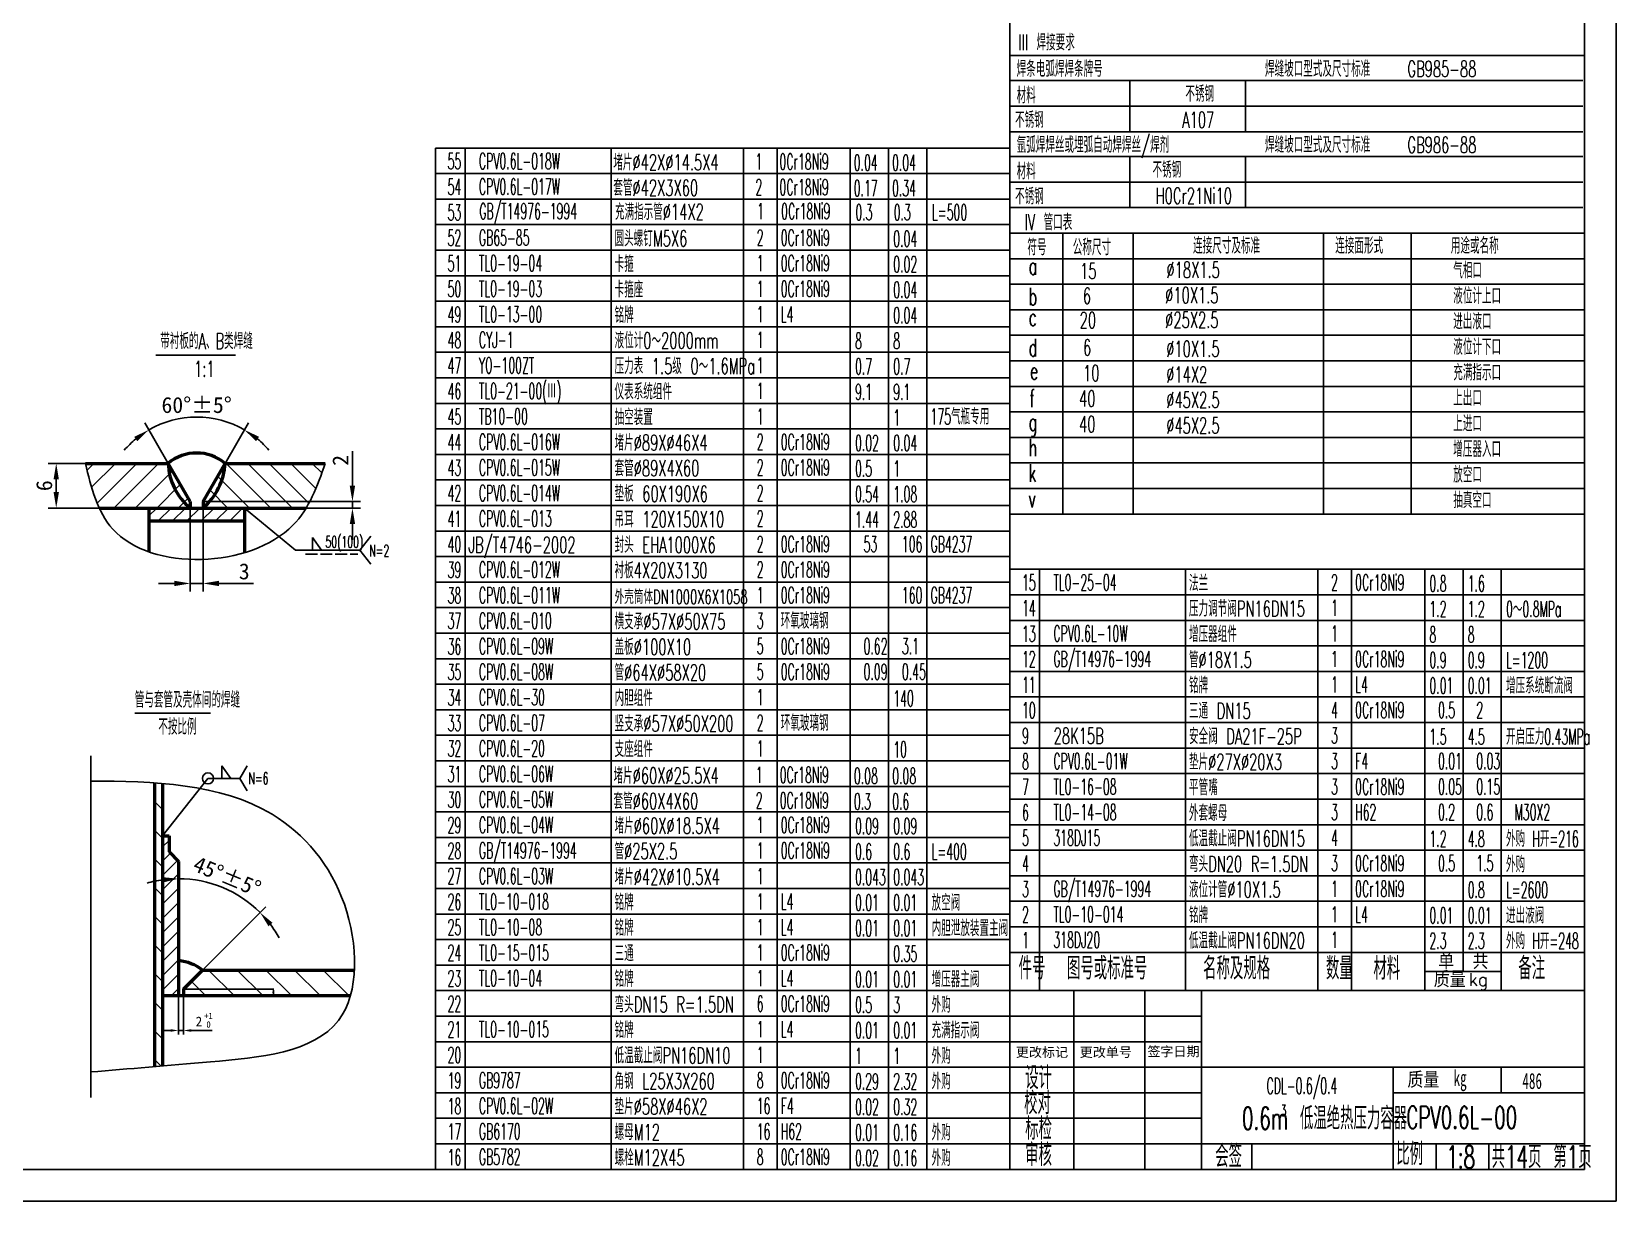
# Model space of a CAD drawing. Extents: x -156 to 6851, y -15624 to -9805.
# Drawn here: x 2592 to 6564, y -15624 to -12692 of the extents above; entities that cross this region are included whole.
import ezdxf

# ---------------------------------------------------------------- set-up
doc = ezdxf.new("R2010")
doc.units = 0
doc.header["$LTSCALE"] = 10
doc.header["$MEASUREMENT"] = 0
doc.linetypes.add('ACAD_ISO02W100', pattern=[15, 12, -3])
doc.linetypes.add('CENTER', pattern=[50.8, 31.75, -6.35, 6.35, -6.35])
doc.layers.get('0').update_dxf_attribs({"linetype": 'CONTINUOUS'})
doc.layers.get('DEFPOINTS').update_dxf_attribs({"linetype": 'CONTINUOUS'})
doc.layers.add('1', color=7, linetype='CONTINUOUS')
doc.layers.add('2', color=3, linetype='CENTER')
doc.layers.add('粗直线', color=7, linetype='CONTINUOUS', lineweight=50)
doc.layers.add('细', color=7, linetype='CONTINUOUS', lineweight=25)
doc.styles.add('HZ', font='txt.shx', dxfattribs={"width": 0.6, "height": 5, "bigfont": 'hztxt.shx'})
doc.dimstyles.get("Standard").update_dxf_attribs({"dimtxt": 2, "dimasz": 1.5, "dimexe": 1, "dimexo": 0.5, "dimtad": 1, "dimdsep": 46, "dimlunit": 6, "dimtxsty": 'Standard', "dimcen": 2.5, "dimadec": 0, "dimazin": 0, "dimtfac": 1, "dimtmove": 0, "dimatfit": 3, "dimfxl": 0, "dimtolj": 1, "dimtzin": 0, "dimarcsym": 0})
doc.dimstyles.new('xie大字体ISO-25', dxfattribs={"dimtxt": 40, "dimasz": 40, "dimexe": 20, "dimexo": 0, "dimgap": 10, "dimtad": 1, "dimtxsty": 'Standard', "dimcen": 2.5, "dimadec": 0, "dimazin": 0, "dimtfac": 1, "dimtmove": 0, "dimatfit": 3, "dimfxl": 0, "dimarcsym": 0})
pattern_1 = [(135, (-3014.19, 51999.067), (-35.921024, -35.921024), [])]

# ---------------------------------------------------------------- blocks, each defined once
blk = doc.blocks.new('*D168')
at = {"color": 0, "lineweight": -2}
for p, q in [((2933.7, -13774.1), (2875.3, -13672.9)), ((3076.6, -13774.1), (3135, -13672.9))]:
    blk.add_line(p, q, dxfattribs=at)
for start, end in [(60, 120), (129.5726, 139.1452), (40.8548, 50.4274)]:
    blk.add_arc((3005.2, -13897.8), 239.7, start, end, dxfattribs=at)
at = {"color": 0}
for points in [[(2848.7, -13707.5), (2856.3, -13718.5), (2885.3, -13690.2)], [(3154.1, -13718.5), (3161.7, -13707.5), (3125, -13690.2)]]:
    blk.add_solid(points, dxfattribs=at)
at = {"layer": 'DEFPOINTS', "color": 0}
for p in [(3046.8, -13661.7), (2933.7, -13774.1), (3076.6, -13774.1), (2989.2, -13870.1), (3021.2, -13870.1)]:
    blk.add_point(p, dxfattribs=at)
at = {"color": 0, "insert": (3005.2, -13628.1), "char_height": 40, "attachment_point": 5}
blk.add_mtext('60%%d%%p5%%d', dxfattribs=at)
blk = doc.blocks.new('*D169')
at = {"color": 0, "lineweight": -2}
for p, q in [((2726.2, -13774.1), (2633.2, -13774.1)), ((2653.2, -13814.1), (2653.2, -13846.1)), ((2761, -13886.1), (2633.2, -13886.1))]:
    blk.add_line(p, q, dxfattribs=at)
at = {"color": 0}
for points in [[(2646.5, -13814.1), (2659.9, -13814.1), (2653.2, -13774.1)], [(2646.5, -13846.1), (2659.9, -13846.1), (2653.2, -13886.1)]]:
    blk.add_solid(points, dxfattribs=at)
at = {"layer": 'DEFPOINTS', "color": 0}
for p in [(2726.2, -13774.1), (2653.2, -13886.1), (2761, -13886.1)]:
    blk.add_point(p, dxfattribs=at)
at = {"color": 0, "insert": (2623.2, -13830.1), "char_height": 40, "attachment_point": 5, "rotation": 90}
blk.add_mtext('6', dxfattribs=at)
blk = doc.blocks.new('*D170')
at = {"color": 0, "lineweight": -2}
for p, q in [((3395.7, -13830.1), (3395.7, -13743.4)), ((3021.2, -13870.1), (3415.7, -13870.1)), ((3279.6, -13886.1), (3415.7, -13886.1)), ((3395.7, -13886.1), (3395.7, -13870.1)), ((3395.7, -13926.1), (3395.7, -13966.1))]:
    blk.add_line(p, q, dxfattribs=at)
at = {"color": 0}
for points in [[(3389, -13830.1), (3402.4, -13830.1), (3395.7, -13870.1)], [(3389, -13926.1), (3402.4, -13926.1), (3395.7, -13886.1)]]:
    blk.add_solid(points, dxfattribs=at)
at = {"layer": 'DEFPOINTS', "color": 0}
for p in [(3021.2, -13870.1), (3279.6, -13886.1), (3395.7, -13886.1)]:
    blk.add_point(p, dxfattribs=at)
at = {"color": 0, "insert": (3365.7, -13766.7), "char_height": 40, "attachment_point": 5, "rotation": 90}
blk.add_mtext('2', dxfattribs=at)
blk = doc.blocks.new('*D171')
at = {"color": 0, "lineweight": -2}
for p, q in [((2989.2, -13886.1), (2989.2, -14095.1)), ((3021.2, -13886.1), (3021.2, -14095.1)), ((2949.2, -14075.1), (2909.2, -14075.1)), ((2989.2, -14075.1), (3021.2, -14075.1)), ((3061.2, -14075.1), (3147.8, -14075.1))]:
    blk.add_line(p, q, dxfattribs=at)
at = {"color": 0}
for points in [[(2949.2, -14068.4), (2949.2, -14081.7), (2989.2, -14075.1)], [(3061.2, -14068.4), (3061.2, -14081.7), (3021.2, -14075.1)]]:
    blk.add_solid(points, dxfattribs=at)
at = {"layer": 'DEFPOINTS', "color": 0}
for p in [(2989.2, -13886.1), (3021.2, -13886.1), (3021.2, -14075.1)]:
    blk.add_point(p, dxfattribs=at)
at = {"color": 0, "insert": (3124.5, -14045.1), "char_height": 40, "attachment_point": 5}
blk.add_mtext('3', dxfattribs=at)
blk = doc.blocks.new('*D172')
at = {"color": 0, "lineweight": -2}
for p, q in [((2972.4, -15092), (3198.6, -15092)), ((3197.6, -15094.5), (3197.6, -15105.5)), ((2972.4, -15108), (3198.6, -15108))]:
    blk.add_line(p, q, dxfattribs=at)
at = {"color": 0}
for points in [[(3197.2, -15094.5), (3198, -15094.5), (3197.6, -15092)], [(3197.2, -15105.5), (3198, -15105.5), (3197.6, -15108)]]:
    blk.add_solid(points, dxfattribs=at)
at = {"layer": 'DEFPOINTS', "color": 0}
for p in [(2971.9, -15092), (2971.9, -15108), (3197.6, -15108)]:
    blk.add_point(p, dxfattribs=at)
at = {"color": 0, "insert": (3195.1, -15100), "char_height": 3, "attachment_point": 5, "rotation": 90}
blk.add_mtext('\\A1;1%%p1', dxfattribs=at)
blk = doc.blocks.new('*D173')
at = {"color": 0, "lineweight": -2}
blk.add_line((3019.9, -15044), (3178.3, -14885.6), dxfattribs=at)
for start, end in [(45, 90), (97.942, 105.884), (29.116, 37.058)]:
    blk.add_arc((2959.9, -15104), 288.8, start, end, dxfattribs=at)
at = {"color": 0}
for points in [[(2919.5, -14811.3), (2920.5, -14824.6), (2959.9, -14815.2)], [(3185.3, -14934.3), (3195.4, -14925.6), (3164.1, -14899.8)]]:
    blk.add_solid(points, dxfattribs=at)
at = {"layer": 'DEFPOINTS', "color": 0}
for p in [(2959.9, -14772), (3104.3, -14853.9), (3019.9, -15044), (2971.9, -15092), (2959.9, -15108)]:
    blk.add_point(p, dxfattribs=at)
at = {"color": 0, "insert": (3081.9, -14809.4), "char_height": 40, "attachment_point": 5, "rotation": 337.5}
blk.add_mtext('45%%d%%p5%%D', dxfattribs=at)

msp = doc.modelspace()

# ---------------------------------------------------------------- hatches: boundary and pattern name
h = msp.add_hatch()
h.set_pattern_fill('ANSI31', color=256, scale=12, style=0)
h.set_pattern_definition([(45, (8921.21, -70264.694), (-26.940768, 26.940768), [])])
edge = h.paths.add_edge_path()
edge.add_spline(control_points=[(2726.167, -13774.06), (2735.737, -13812.982), (2745.307, -13851.904), (2760.988, -13886.06)], knot_values=[0, 0, 0, 0, 14.22654376, 14.22654376, 14.22654376, 14.22654376], degree=3, periodic=0)
edge.add_line((2760.988, -13886.06), (2989.157, -13886.06))
edge.add_line((2989.157, -13886.06), (2989.157, -13870.06))
edge.add_line((2989.157, -13870.06), (2933.732, -13774.06))
edge.add_line((2933.732, -13774.06), (2726.167, -13774.06))
h = msp.add_hatch()
h.set_pattern_fill('ANSI31', color=256, scale=12, angle=90, style=0)
h.set_pattern_definition([(135, (8921.21, -70264.694), (-26.940768, -26.940768), [])])
edge = h.paths.add_edge_path()
edge.add_spline(control_points=[(3279.644, -13886.06), (3300.204, -13851.928), (3313.856, -13812.994), (3327.508, -13774.06)], knot_values=[85.62518906, 85.62518906, 85.62518906, 85.62518906, 100.6567326, 100.6567326, 100.6567326, 100.6567326], degree=3, periodic=0)
edge.add_line((3327.508, -13774.06), (3076.583, -13774.06))
edge.add_line((3076.583, -13774.06), (3021.157, -13870.06))
edge.add_line((3021.157, -13870.06), (3021.157, -13886.06))
edge.add_line((3021.157, -13886.06), (3279.644, -13886.06))
h = msp.add_hatch()
h.set_pattern_fill('ANSI31', color=256, scale=8, style=0)
h.set_pattern_definition([(45, (8921.21, -70264.694), (-17.960512, 17.960512), [])])
h.paths.add_polyline_path([(3125.157, -13918.06), (3125.157, -13886.06), (2885.157, -13886.06), (2885.157, -13918.06)])
h = msp.add_hatch()
h.set_pattern_fill('ANSI31', color=256, scale=16, angle=90, style=0)
h.set_pattern_definition(pattern_1)
edge = h.paths.add_edge_path()
edge.add_spline(control_points=[(2919.905, -14576.528), (2913.247, -14575.952), (2906.579, -14575.431), (2899.905, -14574.96)], knot_values=[188.14403626, 188.14403626, 188.14403626, 188.14403626, 190.57275291, 190.57275291, 190.57275291, 190.57275291], degree=3, periodic=0)
edge.add_line((2899.905, -14574.96), (2899.905, -15286.209))
edge.add_spline(control_points=[(2899.905, -15286.209), (2906.54, -15285.65), (2913.205, -15285.088), (2919.905, -15284.522)], knot_values=[20.686725, 20.686725, 20.686725, 20.686725, 23.19317541, 23.19317541, 23.19317541, 23.19317541], degree=3, periodic=0)
edge.add_line((2919.905, -15284.522), (2919.905, -14576.528))
h = msp.add_hatch()
h.set_pattern_fill('ANSI31', color=256, scale=8, style=0)
h.set_pattern_definition([(45, (-3014.19, 51999.067), (-17.960512, 17.960512), [])])
h.paths.add_polyline_path([(2959.905, -14771.983), (2935.905, -14747.983), (2935.905, -14707.983), (2919.905, -14707.983), (2919.905, -15107.983), (2959.905, -15107.983)])
h = msp.add_hatch()
h.set_pattern_fill('ANSI31', color=256, scale=16, angle=90, style=0)
h.set_pattern_definition(pattern_1)
edge = h.paths.add_edge_path()
edge.add_spline(control_points=[(3390.696, -15107.983), (3396.371, -15087.962), (3399.636, -15066.374), (3400.759, -15043.983)], knot_values=[89.06455395, 89.06455395, 89.06455395, 89.06455395, 97.03979952, 97.03979952, 97.03979952, 97.03979952], degree=3, periodic=0)
edge.add_line((3400.759, -15043.983), (3019.905, -15043.983))
edge.add_line((3019.905, -15043.983), (2971.905, -15091.983))
edge.add_line((2971.905, -15091.983), (2971.905, -15107.983))
edge.add_line((2971.905, -15107.983), (3390.696, -15107.983))

# ---------------------------------------------------------------- linework, layer by layer
at = {"color": 0}
for p, q in [((6564.127, -10871.679), (6564.127, -15623.679)), ((5044.127, -10951.679), (5044.127, -13837.088)), ((6484.127, -10951.679), (6484.127, -15543.679)), ((3604.127, -12983.679), (3604.127, -15543.679)), ((5044.127, -13623.679), (5044.127, -15543.679)), ((44.127, -15543.679), (6484.127, -15543.679)), ((-155.873, -15623.679), (6564.127, -15623.679))]:
    msp.add_line(p, q, dxfattribs=at)
for p, q in [((5044.127, -12752.202), (6484.127, -12752.202)), ((5044.127, -12752.202), (6480.337, -12752.202)), ((5044.127, -12814.797), (6480.337, -12814.797)), ((5044.127, -12878.797), (6480.337, -12878.797)), ((5044.127, -12942.797), (6480.337, -12942.797)), ((5044.127, -13005.088), (6480.337, -13005.088)), ((5044.127, -13069.088), (6480.337, -13069.088)), ((5044.127, -13133.088), (6480.337, -13133.088)), ((5044.127, -13133.088), (6480.337, -13133.088)), ((5176.308, -13197.088), (5176.308, -13901.088)), ((5352.532, -13197.088), (5352.532, -13901.088)), ((5830.298, -13197.088), (5830.298, -13901.088)), ((6049.6, -13197.088), (6049.6, -13901.088)), ((5044.127, -13261.088), (6484.127, -13261.088)), ((5044.127, -13325.088), (6484.127, -13325.088)), ((5044.127, -13389.088), (6484.127, -13389.088)), ((5044.127, -13453.088), (6484.127, -13453.088)), ((2903.177, -13503.152), (3102.403, -13503.152)), ((5044.127, -13517.088), (6484.127, -13517.088)), ((5044.127, -13581.088), (6484.127, -13581.088)), ((5044.127, -13645.088), (6484.127, -13645.088)), ((5044.127, -13709.088), (6484.127, -13709.088)), ((5044.127, -13773.088), (6484.127, -13773.088)), ((5044.127, -13837.088), (6484.127, -13837.088)), ((5044.127, -13901.088), (6484.127, -13901.088)), ((3295.625, -13959.927), (3318.351, -13991.632)), ((3295.625, -13991.632), (3295.625, -13959.927)), ((3414.139, -13991.632), (3442.018, -13956.694)), ((3414.139, -13991.632), (3442.018, -14026.571)), ((2850.521, -14400.164), (3039.585, -14400.164)), ((2739.905, -14507.103), (2739.905, -15363.198)), ((3068.052, -14532.09), (3090.778, -14563.795)), ((3068.052, -14563.795), (3068.052, -14532.09)), ((3113.662, -14563.795), (3132.191, -14532.576)), ((3033.579, -14563.795), (3113.662, -14563.795)), ((3090.778, -14563.795), (3068.052, -14563.795)), ((3090.778, -14563.795), (3068.052, -14563.795)), ((3113.662, -14563.795), (3132.191, -14595.015))]:
    msp.add_line(p, q)
at = {"linetype": 'ACAD_ISO02W100', "ltscale": 0.25}
msp.add_line((3277.804, -14001.948), (3409.542, -14001.948), dxfattribs=at)
at = {"color": 1}
msp.add_line((3318.351, -13991.632), (3295.625, -13991.632), dxfattribs=at)
at = {"color": 0, "linetype": 'ByBlock'}
for p, q in [((2959.905, -15112.983), (2959.905, -15205.541)), ((2971.905, -15112.983), (2971.905, -15205.541)), ((2939.905, -15195.541), (2919.905, -15195.541)), ((2959.905, -15195.541), (2971.905, -15195.541)), ((2991.905, -15195.541), (3043.905, -15195.541))]:
    msp.add_line(p, q, dxfattribs=at)
at = {"color": 7}
msp.add_line((5650.048, -15479.679), (5650.048, -15543.679), dxfattribs=at)
msp.add_circle((3033.579, -14563.795), 13.918)
msp.add_spline([(2726.167, -13774.06), (2794.475, -13938.48), (3246.686, -13929.168), (3327.508, -13774.06)], degree=3)
msp.add_open_spline([(2739.905, -15299.559), (2835.551, -15291.616), (3038.482, -15274.761), (3417.965, -15240.794), (3406.762, -14858.528), (3171.147, -14578.672), (2894.267, -14570.657), (2739.905, -14570.53)], degree=3, knots=[0, 0, 0, 0, 37.59945396, 79.77453045, 116.19785104, 152.38340412, 210.11230356, 210.11230356, 210.11230356, 210.11230356])
at = {"color": 0, "linetype": 'ByBlock'}
for points in [[(2939.905, -15192.207), (2939.905, -15198.874), (2959.905, -15195.541)], [(2991.905, -15192.207), (2991.905, -15198.874), (2971.905, -15195.541)]]:
    msp.add_solid(points, dxfattribs=at)
at = {"layer": '1'}
for p, q in [((5044.127, -10951.679), (5044.127, -13837.088)), ((3604.127, -12983.679), (5044.127, -12983.679)), ((3678.066, -15543.679), (3678.066, -12983.679)), ((4044.328, -15543.679), (4044.328, -12983.679)), ((4376.056, -15543.679), (4376.056, -12983.679)), ((4460.328, -15543.679), (4460.328, -12983.679)), ((4643.87, -15543.679), (4643.87, -12983.679)), ((4739.87, -15543.679), (4739.87, -12983.679)), ((4835.87, -15543.679), (4835.87, -12983.679)), ((3604.127, -13047.679), (5044.127, -13047.679)), ((3604.127, -13111.679), (5044.127, -13111.679)), ((3604.127, -13175.679), (5044.127, -13175.679)), ((5044.127, -13197.088), (6484.127, -13197.088)), ((5044.127, -13197.088), (6484.127, -13197.088)), ((3604.127, -13239.679), (5044.127, -13239.679)), ((3604.127, -13303.679), (5044.127, -13303.679)), ((3604.127, -13367.679), (5044.127, -13367.679)), ((3604.127, -13431.679), (5044.127, -13431.679)), ((3604.127, -13495.679), (5044.127, -13495.679)), ((3604.127, -13559.679), (5044.127, -13559.679)), ((3604.127, -13623.679), (5044.127, -13623.679)), ((3604.127, -13687.679), (5044.127, -13687.679)), ((3604.127, -13751.679), (5044.127, -13751.679)), ((3604.127, -13815.679), (5044.127, -13815.679)), ((3604.127, -13879.679), (5044.127, -13879.679)), ((3604.127, -13943.679), (5044.127, -13943.679)), ((3604.127, -14007.679), (5044.127, -14007.679)), ((5044.127, -14039.679), (6484.127, -14039.679)), ((5118.066, -15095.679), (5118.066, -14039.679)), ((5484.328, -14935.679), (5484.328, -14039.679)), ((5816.056, -15095.679), (5816.056, -14039.679)), ((5900.328, -14935.679), (5900.328, -14039.679)), ((6083.87, -14935.679), (6083.87, -14039.679)), ((6179.87, -15047.679), (6179.87, -14039.679)), ((6275.87, -14935.679), (6275.87, -14039.679)), ((3604.127, -14071.679), (5044.127, -14071.679)), ((3604.127, -14135.679), (5044.127, -14135.679)), ((5044.127, -14103.679), (6484.127, -14103.679)), ((5044.127, -14167.679), (6484.127, -14167.679)), ((3604.127, -14199.679), (5044.127, -14199.679)), ((5044.127, -14231.679), (6484.127, -14231.679)), ((3604.127, -14263.679), (5044.127, -14263.679)), ((5044.127, -14295.679), (6484.127, -14295.679)), ((3604.127, -14327.679), (5044.127, -14327.679)), ((5044.127, -14359.679), (6484.127, -14359.679)), ((3604.127, -14391.679), (5044.127, -14391.679)), ((3604.127, -14455.679), (5044.127, -14455.679)), ((5044.127, -14423.679), (6484.127, -14423.679)), ((5044.127, -14487.679), (6484.127, -14487.679)), ((3604.127, -14519.679), (5044.127, -14519.679)), ((5044.127, -14551.679), (6484.127, -14551.679)), ((3604.127, -14583.679), (5044.127, -14583.679)), ((5044.127, -14615.679), (6484.127, -14615.679)), ((3604.127, -14647.679), (5044.127, -14647.679)), ((5044.127, -14679.679), (6484.127, -14679.679)), ((3604.127, -14711.679), (5044.127, -14711.679)), ((3604.127, -14775.679), (5044.127, -14775.679)), ((5044.127, -14743.679), (6484.127, -14743.679)), ((5044.127, -14807.679), (6484.127, -14807.679)), ((3604.127, -14839.679), (5044.127, -14839.679)), ((5044.127, -14871.679), (6484.127, -14871.679)), ((3604.127, -14903.679), (5044.127, -14903.679)), ((5044.127, -14935.679), (6484.127, -14935.679)), ((3604.127, -14967.679), (5044.127, -14967.679)), ((3604.127, -15031.679), (5044.127, -15031.679)), ((3604.127, -15095.679), (5044.127, -15095.679)), ((3604.127, -15159.679), (5044.127, -15159.679)), ((3604.127, -15223.679), (5044.127, -15223.679)), ((3604.127, -15287.679), (5044.127, -15287.679)), ((3604.127, -15351.679), (5044.127, -15351.679)), ((3604.127, -15415.679), (5044.127, -15415.679)), ((3604.127, -15479.679), (5044.127, -15479.679))]:
    msp.add_line(p, q, dxfattribs=at)
at = {"layer": '2', "color": 0, "linetype": 'ByBlock'}
for p, q in [((5344.826, -12814.797), (5344.826, -12942.797)), ((5634.557, -12814.797), (5634.557, -12942.797)), ((5344.826, -13005.088), (5344.826, -13133.088)), ((5634.557, -13005.088), (5634.557, -13133.088)), ((5344.826, -13069.088), (5344.826, -13069.392)), ((5634.557, -13069.088), (5634.557, -13069.392)), ((6075.682, -13069.088), (6075.682, -13069.392))]:
    msp.add_line(p, q, dxfattribs=at)
at = {"layer": 'DEFPOINTS', "color": 0, "linetype": 'ByBlock'}
for p in [(2959.905, -15107.983), (2971.905, -15107.983), (2971.905, -15195.541)]:
    msp.add_point(p, dxfattribs=at)
at = {"layer": '粗直线'}
for p, q in [((2726.167, -13774.06), (2933.732, -13774.06)), ((2989.157, -13870.06), (2933.732, -13774.06)), ((3021.157, -13870.06), (3076.583, -13774.06)), ((3076.583, -13774.06), (3327.508, -13774.06)), ((2760.988, -13886.06), (3279.644, -13886.06)), ((2885.157, -13886.06), (2885.157, -13995.862)), ((2989.157, -13870.06), (2989.157, -13886.06)), ((3021.157, -13870.06), (3021.157, -13886.06)), ((3125.157, -13886.06), (3125.157, -13998.034)), ((2885.157, -13918.06), (3125.157, -13918.06)), ((2899.905, -14574.96), (2899.905, -15286.209)), ((2919.905, -14576.528), (2919.905, -15284.522)), ((2919.905, -14707.983), (2935.905, -14707.983)), ((2935.905, -14707.983), (2935.905, -14747.983)), ((2935.905, -14747.983), (2959.905, -14771.983)), ((2959.905, -14771.983), (2959.905, -15107.983)), ((2971.905, -15091.983), (3019.905, -15043.983)), ((3019.905, -15043.983), (3400.759, -15043.983)), ((2971.905, -15091.983), (2971.905, -15107.983)), ((2919.905, -15107.983), (3390.696, -15107.983))]:
    msp.add_line(p, q, dxfattribs=at)
for centre, radius, start, end in [((3005.157, -13859.527), 111.384, 50.114325, 129.885675), ((3084.424, -13769.201), 150.771, 181.846869, 230.812138), ((2914.994, -13763.808), 161.914, 310.971162, 356.369831), ((2946.677, -15141.801), 122.191, 53.180817, 83.785095)]:
    msp.add_arc(centre, radius, start, end, dxfattribs=at)
at = {"layer": '细', "color": 7}
for p, q in [((5044.127, -14935.679), (6484.127, -14935.679)), ((5484.328, -15095.679), (5484.328, -14935.679)), ((5900.328, -15095.679), (5900.328, -14935.679)), ((6083.87, -15095.679), (6083.87, -14935.679)), ((6275.87, -15095.679), (6275.87, -14935.679)), ((6484.127, -14935.679), (6484.127, -15543.679)), ((5044.127, -14999.679), (6484.127, -14999.679)), ((6083.87, -15047.679), (6275.87, -15047.679)), ((5044.127, -15095.679), (6484.127, -15095.679)), ((5204.328, -15543.679), (5204.328, -15095.679)), ((5382.458, -15095.679), (5382.458, -15543.679)), ((5524.328, -15543.679), (5524.328, -15095.679)), ((5044.127, -15159.679), (5524.328, -15159.679)), ((5044.127, -15223.679), (5524.328, -15223.679)), ((5044.127, -15287.679), (6484.127, -15287.679)), ((6004.328, -15543.679), (6004.328, -15287.679)), ((6275.87, -15351.679), (6275.87, -15287.679)), ((5044.127, -15351.679), (5524.328, -15351.679)), ((6004.328, -15351.679), (6484.127, -15351.679)), ((5044.127, -15415.679), (5524.328, -15415.679)), ((5044.127, -15479.679), (6484.127, -15479.679)), ((6112.419, -15543.679), (6112.419, -15479.679)), ((6244.328, -15543.679), (6244.328, -15479.679)), ((5044.328, -15543.679), (6484.127, -15543.679))]:
    msp.add_line(p, q, dxfattribs=at)

# ---------------------------------------------------------------- texts
at = {"style": 'HZ', "width": 0.6}
for s, height, p in [('焊条电弧焊焊条牌号', 40, (5060.763, -12805.359)), ('焊缝坡口型式及尺寸标准    GB985-88', 40, (5683.425, -12805.359)), ('材料', 40, (5060.763, -12871.866)), ('不锈钢', 40, (5483.765, -12867.954)), ('不锈钢', 40, (5056.848, -12933.056)), ('A107', 40, (5475.932, -12933.056)), ('氩弧焊焊丝或埋弧自动焊焊丝/焊剂', 40, (5060.763, -12995.65)), ('焊缝坡口型式及尺寸标准    GB986-88', 40, (5683.425, -12995.65)), ('材料', 40, (5060.763, -13062.157)), ('不锈钢', 40, (5401.465, -13058.245)), ('不锈钢', 40, (5056.848, -13124.752)), ('H0Cr21Ni10', 40, (5409.297, -13123.347)), ('IV 管口表', 40, (5080.218, -13189.854)), ('符号', 40, (5087.739, -13252.454)), ('公称尺寸', 40, (5201.618, -13252.449)), ('连接尺寸及标准', 40, (5503.158, -13248.536)), ('连接面形式', 40, (5859.524, -13248.536)), ('用途或名称', 40, (6149.316, -13248.536)), ('气相口', 40, (6155.343, -13310.317)), ('a', 44, (5091.218, -13301.564)), ('15', 40, (5219.909, -13311.957)), ('%%c18X1.5', 40, (5436.542, -13308.917)), ('b', 44, (5091.218, -13377.921)), ('6', 40, (5226.876, -13374.34)), ('%%C10X1.5', 40, (5433.29, -13372.657)), ('液位计上口', 40, (6155.343, -13374.317)), ('c', 44, (5091.218, -13429.564)), ('20', 40, (5218.882, -13435.158)), ('%%C25X2.5', 40, (5433.29, -13434.663)), ('进出液口', 40, (6155.343, -13438.317)), ('d', 44, (5091.218, -13505.921)), ('6', 40, (5227.348, -13503.806)), ('液位计下口', 40, (6155.343, -13502.317)), ('%%C10X1.5', 40, (5435.835, -13507.193)), ('e', 44, (5094.344, -13564.076)), ('10', 40, (5227.348, -13567.806)), ('%%C14X2', 40, (5435.835, -13571.193)), ('充满指示口', 40, (6155.343, -13566.317)), ('f', 44, (5093.179, -13632.956)), ('40', 40, (5217.302, -13631.806)), ('%%C45X2.5', 40, (5435.835, -13635.193)), ('上出口', 40, (6155.343, -13630.317)), ('g', 44, (5090.963, -13692.48)), ('40', 40, (5217.302, -13695.806)), ('%%C45X2.5', 40, (5435.835, -13699.193)), ('上进口', 40, (6155.343, -13694.317)), ('h', 44, (5090.963, -13756.48)), ('增压器入口', 40, (6155.343, -13758.317)), ('k', 44, (5090.963, -13820.48)), ('放空口', 40, (6155.343, -13822.317)), ('v', 44, (5090.963, -13884.48)), ('抽真空口', 40, (6155.343, -13886.317))]:
    msp.add_text(s, height=height, dxfattribs=at).set_placement(p)
at = {"color": 0, "linetype": 'ByBlock', "attachment_point": 5}
for s, insert, char_height in [('2', (3010.977, -15172.788), 24), ('+1', (3034.668, -15159.024), 16), ('0', (3035.061, -15180.653), 16)]:
    msp.add_mtext(s, dxfattribs=dict(at, insert=insert, char_height=char_height))
at = {"layer": '1', "style": 'HZ'}
for s, height, width, p in [('III 焊接要求', 40, 0.6, (5064.554, -12738.852)), ('55', 40, 0.5, (3634.331, -13037.013)), ('CPV0.6L-018W', 40, 0.5, (3712.818, -13036.455)), ('堵片%%c42X%%c14.5X4', 40, 0.6, (4049.722, -13039.555)), ('1', 40, 0.5, (4406.194, -13037.752)), ('0Cr18Ni9', 40, 0.5, (4466.371, -13037.853)), ('0.04', 40, 0.5, (4652.45, -13040.417)), ('0.04', 40, 0.5, (4748.45, -13040.417)), ('54', 40, 0.5, (3634.331, -13101.013)), ('CPV0.6L-017W', 40, 0.5, (3712.818, -13100.455)), ('套管%%c42X3X60', 40, 0.6, (4049.722, -13103.555)), ('2', 40, 0.5, (4406.194, -13101.752)), ('0Cr18Ni9', 40, 0.5, (4466.371, -13101.853)), ('0.17', 40, 0.5, (4652.45, -13104.417)), ('0.34', 40, 0.5, (4748.45, -13104.417)), ('53', 40, 0.5, (3634.331, -13165.013)), ('GB/T14976-1994', 40, 0.5, (3713.78, -13162.171)), ('充满指示管%%c14X2', 40, 0.6, (4053.808, -13163.964)), ('1', 40, 0.5, (4410.281, -13162.162)), ('0Cr18Ni9', 40, 0.5, (4470.458, -13162.263)), ('0.3', 40, 0.5, (4656.536, -13164.827)), ('0.3', 40, 0.5, (4752.536, -13164.827)), ('L=500', 40, 0.5, (4848.536, -13164.827)), ('GB65-85', 40, 0.5, (3712.818, -13228.455)), ('圆头螺钉M5X6', 40, 0.6, (4052.847, -13230.248)), ('2', 40, 0.5, (4409.319, -13228.445)), ('0Cr18Ni9', 40, 0.5, (4469.496, -13228.546)), ('52', 40, 0.5, (3634.331, -13229.013)), ('0.04', 40, 0.5, (4751.574, -13231.11)), ('51', 40, 0.5, (3634.331, -13293.013)), ('TL0-19-04', 40, 0.5, (3712.818, -13292.455)), ('卡箍', 40, 0.6, (4052.847, -13294.248)), ('1', 40, 0.5, (4409.319, -13292.445)), ('0Cr18Ni9', 40, 0.5, (4469.496, -13292.546)), ('0.02', 40, 0.5, (4751.574, -13295.11)), ('50', 40, 0.5, (3634.331, -13357.013)), ('TL0-19-03', 40, 0.5, (3712.818, -13356.455)), ('卡箍座', 40, 0.6, (4052.847, -13358.248)), ('1', 40, 0.5, (4409.319, -13356.445)), ('0Cr18Ni9', 40, 0.5, (4469.496, -13356.546)), ('0.04', 40, 0.5, (4751.574, -13359.11)), ('49', 40, 0.5, (3634.331, -13421.013)), ('TL0-13-00', 40, 0.5, (3712.818, -13420.455)), ('铭牌', 40, 0.6, (4052.847, -13422.248)), ('1', 40, 0.5, (4409.319, -13420.445)), ('L4', 40, 0.5, (4469.496, -13420.546)), ('0.04', 40, 0.5, (4751.574, -13423.11)), ('带衬板的A、B类焊缝', 40, 0.6, (2913.894, -13487.53)), ('48', 40, 0.5, (3634.331, -13485.013)), ('CYJ-1', 40, 0.5, (3712.818, -13484.455)), ('液位计0～2000mm', 40, 0.6, (4052.847, -13486.248)), ('1', 40, 0.5, (4409.319, -13484.445)), ('8', 40, 0.5, (4655.574, -13487.11)), ('8', 40, 0.5, (4751.574, -13487.11)), ('压力表 1.5级 0～1.6MPa', 40, 0.6, (4052.847, -13550.248)), ('1:1', 40, 0.6, (2998.768, -13557.165)), ('47', 40, 0.5, (3634.331, -13549.013)), ('YO-100ZT', 40, 0.5, (3712.818, -13548.455)), ('1', 40, 0.5, (4409.319, -13548.445)), ('0.7', 40, 0.5, (4655.574, -13551.11)), ('0.7', 40, 0.5, (4751.574, -13551.11)), ('46', 40, 0.5, (3634.331, -13613.013)), ('TL0-21-00(Ⅲ)', 40, 0.5, (3712.818, -13612.455)), ('仪表系统组件', 40, 0.6, (4052.847, -13614.248)), ('1', 40, 0.5, (4409.319, -13612.445)), ('9.1', 40, 0.5, (4655.574, -13615.11)), ('9.1', 40, 0.5, (4751.574, -13615.11)), ('45', 40, 0.5, (3634.331, -13677.013)), ('TB10-00', 40, 0.5, (3712.818, -13676.455)), ('抽空装置', 40, 0.6, (4052.847, -13678.248)), ('1', 40, 0.5, (4409.319, -13676.445)), ('1', 40, 0.5, (4751.574, -13679.11)), ('175气瓶专用', 40, 0.5, (4845.038, -13676.546)), ('44', 40, 0.5, (3634.331, -13741.013)), ('CPV0.6L-016W', 40, 0.5, (3712.818, -13740.455)), ('堵片%%c89X%%c46X4', 40, 0.6, (4052.847, -13742.248)), ('2', 40, 0.5, (4409.319, -13740.445)), ('0Cr18Ni9', 40, 0.5, (4469.496, -13740.546)), ('0.02', 40, 0.5, (4655.574, -13743.11)), ('0.04', 40, 0.5, (4751.574, -13743.11)), ('43', 40, 0.5, (3634.331, -13805.013)), ('CPV0.6L-015W', 40, 0.5, (3712.818, -13804.455)), ('套管%%c89X4X60', 40, 0.6, (4052.847, -13806.248)), ('2', 40, 0.5, (4409.319, -13804.445)), ('0Cr18Ni9', 40, 0.5, (4469.496, -13804.546)), ('0.5', 40, 0.5, (4655.574, -13807.11)), ('1', 40, 0.5, (4751.574, -13807.11)), ('42', 40, 0.5, (3634.331, -13869.013)), ('CPV0.6L-014W', 40, 0.5, (3712.818, -13868.455)), ('垫板 60X190X6', 40, 0.6, (4052.847, -13870.248)), ('2', 40, 0.5, (4409.319, -13868.445)), ('0.54', 40, 0.5, (4655.574, -13871.11)), ('1.08', 40, 0.5, (4751.574, -13871.11)), ('41', 40, 0.5, (3634.331, -13933.013)), ('CPV0.6L-013', 40, 0.5, (3712.818, -13932.455)), ('吊耳 120X150X10', 40, 0.6, (4052.847, -13934.248)), ('2', 40, 0.5, (4409.319, -13932.445)), ('1.44', 40, 0.5, (4655.574, -13935.11)), ('2.88', 40, 0.5, (4751.574, -13935.11)), ('50(100)', 28.8, 0.6, (3327.852, -13985.265)), ('N=2', 28.8, 0.6, (3438.033, -14007.439)), ('40', 40, 0.5, (3634.331, -13997.013)), ('JB/T4746-2002', 40, 0.6, (3686.584, -13998.248)), ('封头 EHA1000X6', 40, 0.6, (4052.847, -13998.248)), ('2', 40, 0.5, (4409.319, -13996.445)), ('0Cr18Ni9', 40, 0.5, (4469.496, -13996.546)), ('53', 40, 0.5, (4677.133, -13996.445)), ('106', 40, 0.5, (4773.133, -13996.445)), ('GB4237', 40, 0.5, (4845.038, -13996.546)), ('39', 40, 0.5, (3634.331, -14061.013)), ('CPV0.6L-012W', 40, 0.5, (3712.818, -14060.455)), ('衬板4X20X3130', 40, 0.6, (4052.847, -14062.248)), ('2', 40, 0.5, (4409.319, -14060.445)), ('0Cr18Ni9', 40, 0.5, (4469.496, -14060.546)), ('15', 40, 0.5, (5074.331, -14093.013)), ('TL0-25-04', 40, 0.5, (5152.818, -14092.455)), ('法兰', 40, 0.6, (5492.847, -14094.248)), ('2', 40, 0.5, (5849.319, -14092.445)), ('0Cr18Ni9', 40, 0.5, (5909.496, -14092.546)), ('0.8', 40, 0.5, (6095.574, -14095.11)), ('1.6', 40, 0.5, (6191.574, -14095.11)), ('38', 40, 0.5, (3634.331, -14125.013)), ('CPV0.6L-011W', 40, 0.5, (3712.818, -14124.455)), ('外壳筒体DN1000X6X1058', 35, 0.6, (4052.847, -14126.248)), ('1', 40, 0.5, (4409.319, -14124.445)), ('0Cr18Ni9', 40, 0.5, (4469.496, -14124.546)), ('160', 40, 0.5, (4773.133, -14124.445)), ('GB4237', 40, 0.5, (4845.038, -14124.546)), ('14', 40, 0.5, (5074.331, -14157.013)), ('压力调节阀PN16DN15', 40, 0.6, (5492.847, -14158.248)), ('1', 40, 0.5, (5849.319, -14156.445)), ('1.2', 40, 0.5, (6095.574, -14159.11)), ('1.2', 40, 0.5, (6191.574, -14159.11)), ('0～0.8MPa', 40, 0.5, (6287.574, -14159.11)), ('37', 40, 0.5, (3634.331, -14189.013)), ('CPV0.6L-010', 40, 0.5, (3712.818, -14188.455)), ('横支承%%c57X%%c50X75', 40, 0.6, (4052.847, -14190.248)), ('3', 40, 0.5, (4409.319, -14188.445)), ('环氧玻璃钢', 40, 0.5, (4469.496, -14188.546)), ('13', 40, 0.5, (5074.331, -14221.013)), ('CPV0.6L-10W', 40, 0.5, (5152.818, -14220.455)), ('增压器组件', 40, 0.6, (5492.847, -14222.248)), ('1', 40, 0.5, (5849.319, -14220.445)), ('36', 40, 0.5, (3634.331, -14253.013)), ('CPV0.6L-09W', 40, 0.5, (3712.818, -14252.455)), ('盖板%%c100X10', 40, 0.6, (4052.847, -14254.248)), ('5', 40, 0.5, (4409.319, -14252.445)), ('0Cr18Ni9', 40, 0.5, (4469.496, -14252.546)), ('0.62', 40, 0.5, (4677.133, -14252.445)), ('3.1', 40, 0.5, (4773.133, -14252.445)), ('8', 40, 0.5, (6095.574, -14223.11)), ('8', 40, 0.5, (6191.574, -14223.11)), ('12', 40, 0.5, (5074.331, -14285.013)), ('GB/T14976-1994', 40, 0.5, (5152.818, -14284.455)), ('管%%c18X1.5 ', 40, 0.6, (5492.847, -14286.248)), ('1', 40, 0.5, (5849.319, -14284.445)), ('0Cr18Ni9', 40, 0.5, (5909.496, -14284.546)), ('0.9', 40, 0.5, (6095.574, -14287.11)), ('0.9', 40, 0.5, (6191.574, -14287.11)), ('L=1200', 40, 0.5, (6287.574, -14287.11)), ('35', 40, 0.5, (3634.331, -14317.013)), ('CPV0.6L-08W', 40, 0.5, (3712.818, -14316.455)), ('管%%c64X%%c58X20', 40, 0.6, (4052.847, -14318.248)), ('5', 40, 0.5, (4409.319, -14316.445)), ('0Cr18Ni9', 40, 0.5, (4469.496, -14316.546)), ('0.09', 40, 0.5, (4677.133, -14316.445)), ('0.45', 40, 0.5, (4773.133, -14316.445)), ('CPV0.6L-30', 40, 0.5, (3712.818, -14380.455)), ('内胆组件', 40, 0.6, (4052.847, -14382.248)), ('1', 40, 0.5, (4409.319, -14380.445)), ('11', 40, 0.5, (5074.331, -14349.013)), ('铭牌', 40, 0.6, (5492.847, -14350.248)), ('1', 40, 0.5, (5849.319, -14348.445)), ('L4', 40, 0.5, (5909.496, -14348.546)), ('0.01', 40, 0.5, (6095.574, -14351.11)), ('0.01', 40, 0.5, (6191.574, -14351.11)), ('增压系统断流阀', 40, 0.5, (6287.574, -14351.11)), ('管与套管及壳体间的焊缝', 40, 0.6, (2850.019, -14386.554)), ('34', 40, 0.5, (3634.331, -14381.013)), ('140', 40, 0.5, (4751.574, -14383.11)), ('10', 40, 0.5, (5074.331, -14413.013)), ('三通 DN15', 40, 0.6, (5492.847, -14414.248)), ('4', 40, 0.5, (5849.319, -14412.445)), ('0Cr18Ni9', 40, 0.5, (5909.496, -14412.546)), ('0.5', 40, 0.5, (6117.133, -14412.445)), ('2', 40, 0.5, (6213.133, -14412.445)), ('不按比例', 40, 0.6, (2909.107, -14454.175)), ('33', 40, 0.5, (3634.331, -14445.013)), ('CPV0.6L-07', 40, 0.5, (3712.818, -14444.455)), ('竖支承%%c57X%%c50X200', 40, 0.6, (4052.847, -14446.248)), ('2', 40, 0.5, (4409.319, -14444.445)), ('环氧玻璃钢', 40, 0.5, (4469.496, -14444.546)), ('9', 40, 0.5, (5074.331, -14477.013)), ('28K15B', 40, 0.6, (5153.528, -14477.243)), ('安全阀 DA21F-25P', 40, 0.6, (5492.847, -14478.248)), ('3', 40, 0.5, (5849.319, -14476.445)), ('1.5', 40, 0.5, (6095.574, -14479.11)), ('4.5', 40, 0.5, (6191.574, -14479.11)), ('开启压力0.43MPa', 40, 0.5, (6287.574, -14479.11)), ('32', 40, 0.5, (3634.331, -14509.013)), ('CPV0.6L-20', 40, 0.5, (3712.818, -14508.455)), ('支座组件', 40, 0.6, (4052.847, -14510.248)), ('1', 40, 0.5, (4409.319, -14508.445)), ('10', 40, 0.5, (4751.574, -14511.11)), ('垫片%%c27X%%c20X3', 40, 0.6, (5492.847, -14542.248)), ('31', 40, 0.5, (3634.331, -14573.013)), ('CPV0.6L-06W', 40, 0.5, (3712.818, -14572.455)), ('堵片%%c60X%%c25.5X4', 40, 0.6, (4050.21, -14576.705)), ('1', 40, 0.5, (4406.683, -14574.902)), ('0Cr18Ni9', 40, 0.5, (4466.86, -14575.003)), ('0.08', 40, 0.5, (4652.938, -14577.567)), ('0.08', 40, 0.5, (4748.938, -14577.567)), ('8', 40, 0.5, (5074.331, -14541.013)), ('CPV0.6L-01W', 40, 0.5, (5152.818, -14540.455)), ('3', 40, 0.5, (5849.319, -14540.445)), ('F4', 40, 0.5, (5909.496, -14540.546)), ('0.01', 40, 0.5, (6117.133, -14540.445)), ('0.03', 40, 0.5, (6213.133, -14540.445)), ('N=6', 28.8, 0.6, (3134.931, -14577.868)), ('7', 40, 0.5, (5074.331, -14605.013)), ('TL0-16-08', 40, 0.5, (5152.818, -14604.455)), ('平管嘴', 40, 0.6, (5492.847, -14606.248)), ('3', 40, 0.5, (5849.319, -14604.445)), ('0Cr18Ni9', 40, 0.5, (5909.496, -14604.546)), ('0.05', 40, 0.5, (6117.133, -14604.445)), ('0.15', 40, 0.5, (6213.133, -14604.445)), ('30', 40, 0.5, (3634.331, -14637.013)), ('CPV0.6L-05W', 40, 0.5, (3712.818, -14636.455)), ('套管%%c60X4X60', 40, 0.6, (4050.21, -14640.705)), ('2', 40, 0.5, (4406.683, -14638.902)), ('0Cr18Ni9', 40, 0.5, (4466.86, -14639.003)), ('0.3', 40, 0.5, (4652.938, -14641.567)), ('0.6', 40, 0.5, (4748.938, -14641.567)), ('堵片%%c60X%%c18.5X4', 40, 0.6, (4052.847, -14702.248)), ('6', 40, 0.5, (5074.331, -14669.013)), ('TL0-14-08', 40, 0.5, (5152.818, -14668.455)), ('外套螺母', 40, 0.6, (5492.847, -14670.248)), ('3', 40, 0.5, (5849.319, -14668.445)), ('H62', 40, 0.5, (5909.496, -14668.546)), ('0.2', 40, 0.5, (6117.133, -14668.445)), ('0.6', 40, 0.5, (6213.133, -14668.445)), ('M30X2', 40, 0.5, (6309.133, -14668.445)), ('29', 40, 0.5, (3634.331, -14701.013)), ('CPV0.6L-04W', 40, 0.5, (3712.818, -14700.455)), ('1', 40, 0.5, (4409.319, -14700.445)), ('0Cr18Ni9', 40, 0.5, (4469.496, -14700.546)), ('0.09', 40, 0.5, (4655.574, -14703.11)), ('0.09', 40, 0.5, (4751.574, -14703.11)), ('5', 40, 0.5, (5074.331, -14733.013)), ('318DJ15', 40, 0.5, (5152.818, -14732.455)), ('低温截止阀PN16DN15', 40, 0.6, (5492.847, -14734.248)), ('4', 40, 0.5, (5849.319, -14732.445)), ('1.2', 40, 0.5, (6095.574, -14735.11)), ('4.8', 40, 0.5, (6191.574, -14735.11)), ('外购 H开=216', 40, 0.5, (6287.574, -14735.11)), ('28', 40, 0.5, (3634.331, -14765.013)), ('GB/T14976-1994', 40, 0.5, (3712.818, -14764.455)), ('管%%c25X2.5', 40, 0.6, (4052.847, -14766.248)), ('1', 40, 0.5, (4409.319, -14764.445)), ('0Cr18Ni9', 40, 0.5, (4469.496, -14764.546)), ('0.6', 40, 0.5, (4655.574, -14767.11)), ('0.6', 40, 0.5, (4751.574, -14767.11)), ('L=400', 40, 0.5, (4847.574, -14767.11)), ('4', 40, 0.5, (5074.331, -14797.013)), ('弯头DN20 R=1.5DN', 40, 0.6, (5492.847, -14798.248)), ('3', 40, 0.5, (5849.319, -14796.445)), ('0Cr18Ni9', 40, 0.5, (5909.496, -14796.546)), ('0.5', 40, 0.5, (6117.133, -14796.445)), ('1.5', 40, 0.5, (6213.133, -14796.445)), ('外购', 40, 0.5, (6287.574, -14799.11)), ('27', 40, 0.5, (3634.331, -14829.013)), ('CPV0.6L-03W', 40, 0.5, (3712.818, -14828.455)), ('堵片%%c42X%%c10.5X4', 40, 0.6, (4052.847, -14830.248)), ('1', 40, 0.5, (4409.319, -14828.445)), ('0.043', 40, 0.5, (4655.574, -14831.11)), ('0.043', 40, 0.5, (4751.574, -14831.11)), ('GB/T14976-1994', 40, 0.5, (5152.818, -14860.455)), ('26', 40, 0.5, (3634.331, -14893.013)), ('TL0-10-018', 40, 0.5, (3712.818, -14892.455)), ('铭牌', 40, 0.6, (4052.847, -14894.248)), ('1', 40, 0.5, (4409.319, -14892.445)), ('L4', 40, 0.5, (4469.496, -14892.546)), ('0.01', 40, 0.5, (4655.574, -14895.11)), ('0.01', 40, 0.5, (4751.574, -14895.11)), ('放空阀', 40, 0.5, (4847.574, -14895.11)), ('3', 40, 0.5, (5074.331, -14861.013)), ('液位计管%%c10X1.5', 40, 0.6, (5492.847, -14862.248)), ('1', 40, 0.5, (5849.319, -14860.445)), ('0Cr18Ni9', 40, 0.5, (5909.496, -14860.546)), ('0.8', 40, 0.5, (6191.574, -14863.11)), ('L=2600', 40, 0.5, (6287.574, -14863.11)), ('2', 40, 0.5, (5074.331, -14925.013)), ('TL0-10-014', 40, 0.5, (5152.818, -14924.455)), ('铭牌', 40, 0.6, (5492.847, -14926.248)), ('1', 40, 0.5, (5849.319, -14924.445)), ('L4', 40, 0.5, (5909.496, -14924.546)), ('0.01', 40, 0.5, (6095.574, -14927.11)), ('0.01', 40, 0.5, (6191.574, -14927.11)), ('进出液阀', 40, 0.5, (6287.574, -14927.11)), ('25', 40, 0.5, (3634.331, -14957.013)), ('TL0-10-08', 40, 0.5, (3712.818, -14956.455)), ('铭牌', 40, 0.6, (4052.847, -14958.248)), ('1', 40, 0.5, (4409.319, -14956.445)), ('L4', 40, 0.5, (4469.496, -14956.546)), ('0.01', 40, 0.5, (4655.574, -14959.11)), ('0.01', 40, 0.5, (4751.574, -14959.11)), ('内胆泄放装置主阀', 40, 0.5, (4847.574, -14959.11)), ('1', 40, 0.5, (5074.331, -14989.013)), ('318DJ20', 40, 0.5, (5152.818, -14988.455)), ('低温截止阀PN16DN20', 40, 0.6, (5492.847, -14990.248)), ('1', 40, 0.5, (5849.319, -14988.445)), ('2.3', 40, 0.5, (6095.574, -14991.11)), ('2.3', 40, 0.5, (6191.574, -14991.11)), ('外购 H开=248', 40, 0.5, (6287.574, -14991.11)), ('24', 40, 0.5, (3634.331, -15021.013)), ('TL0-15-015', 40, 0.5, (3712.818, -15020.455)), ('三通', 40, 0.6, (4052.847, -15022.248)), ('1', 40, 0.5, (4409.319, -15020.445)), ('0Cr18Ni9', 40, 0.5, (4469.496, -15020.546)), ('0.35', 40, 0.5, (4751.574, -15023.11)), ('23', 40, 0.5, (3634.331, -15085.013)), ('TL0-10-04', 40, 0.5, (3712.818, -15084.455)), ('铭牌', 40, 0.6, (4052.847, -15086.248)), ('1', 40, 0.5, (4409.319, -15084.445)), ('L4', 40, 0.5, (4469.496, -15084.546)), ('0.01', 40, 0.5, (4655.574, -15087.11)), ('0.01', 40, 0.5, (4751.574, -15087.11)), ('增压器主阀', 40, 0.5, (4847.574, -15087.11)), ('22', 40, 0.5, (3634.331, -15149.013)), ('弯头DN15 R=1.5DN', 40, 0.6, (4052.847, -15150.248)), ('6', 40, 0.5, (4409.319, -15148.445)), ('0Cr18Ni9', 40, 0.5, (4469.496, -15148.546)), ('0.5', 40, 0.5, (4655.574, -15151.11)), ('3', 40, 0.5, (4751.574, -15151.11)), ('外购', 40, 0.5, (4847.574, -15151.11)), ('21', 40, 0.5, (3634.331, -15213.013)), ('TL0-10-015', 40, 0.5, (3712.818, -15212.455)), ('铭牌', 40, 0.6, (4052.847, -15214.248)), ('1', 40, 0.5, (4409.319, -15212.445)), ('L4', 40, 0.5, (4469.496, -15212.546)), ('充满指示阀', 40, 0.5, (4847.574, -15215.11)), ('0.01', 40, 0.5, (4655.574, -15215.11)), ('0.01', 40, 0.5, (4751.574, -15215.11)), ('20', 40, 0.5, (3634.331, -15277.013)), ('低温截止阀PN16DN10', 40, 0.6, (4052.847, -15278.248)), ('1', 40, 0.5, (4409.319, -15276.445)), ('1', 40, 0.5, (4655.574, -15279.11)), ('1', 40, 0.5, (4751.574, -15279.11)), ('外购', 40, 0.5, (4847.574, -15279.11)), ('19', 40, 0.5, (3634.331, -15341.013)), ('GB9787', 40, 0.5, (3712.818, -15340.455)), ('角钢 L25X3X260', 40, 0.6, (4052.847, -15342.248)), ('8', 40, 0.5, (4409.319, -15340.445)), ('0Cr18Ni9', 40, 0.5, (4469.496, -15340.546)), ('0.29', 40, 0.5, (4655.574, -15343.11)), ('2.32', 40, 0.5, (4751.574, -15343.11)), ('外购', 40, 0.5, (4847.574, -15343.11)), ('CDL-0.6/0.4', 40, 0.5, (5687.364, -15354.251)), ('18', 40, 0.5, (3634.331, -15405.013)), ('CPV0.6L-02W', 40, 0.5, (3712.818, -15404.455)), ('垫片%%c58X%%c46X2', 40, 0.6, (4052.847, -15406.248)), ('16', 40, 0.5, (4409.319, -15404.445)), ('F4', 40, 0.5, (4469.496, -15404.546)), ('0.02', 40, 0.5, (4655.574, -15407.11)), ('0.32', 40, 0.5, (4751.574, -15407.11)), ('17', 40, 0.5, (3634.331, -15469.013)), ('GB6170', 40, 0.5, (3712.818, -15468.455)), ('螺母M12', 40, 0.6, (4052.847, -15470.248)), ('16', 40, 0.5, (4409.319, -15468.445)), ('H62', 40, 0.5, (4469.496, -15468.546)), ('0.01', 40, 0.5, (4655.574, -15471.11)), ('0.16', 40, 0.5, (4751.574, -15471.11)), ('外购', 40, 0.5, (4847.574, -15471.11)), ('GB5782', 40, 0.5, (3712.818, -15532.455)), ('螺栓M12X45', 40, 0.6, (4052.847, -15534.248)), ('8', 40, 0.5, (4409.319, -15532.445)), ('0Cr18Ni9', 40, 0.5, (4469.496, -15532.546)), ('外购', 40, 0.5, (4847.574, -15535.11)), ('16', 40, 0.5, (3634.331, -15533.013)), ('0.02', 40, 0.5, (4655.574, -15535.11)), ('0.16', 40, 0.5, (4751.574, -15535.11))]:
    msp.add_text(s, height=height, dxfattribs=dict(at, width=width)).set_placement(p)
at = {"layer": '细', "color": 7, "style": 'HZ', "width": 0.6}
for s, height, p in [('件号', 56, (5065.728, -15067.638)), ('图号或标准号', 56, (5186.88, -15067.638)), ('名称及规格', 56, (5528.31, -15067.638)), ('数量', 56, (5836.202, -15067.934)), ('材料', 56, (5955.202, -15067.934)), ('备注', 56, (6318.553, -15067.638)), ('设计', 56, (5082.249, -15342.186)), ('校对', 56, (5079.557, -15405.458)), ('标检', 56, (5082.249, -15469.62)), ('0.6m 低温绝热压力容器', 56, (5625.818, -15443.585)), ('3', 28, (5722.682, -15410.26)), ('CPV0.6L-00', 56, (6037.63, -15441.566)), ('审核', 56, (5082.249, -15535.293)), ('会签', 56, (5558.628, -15538.451)), ('比例', 56, (6012.505, -15533.147)), ('1:8', 56, (6138.066, -15540.842)), ('共14页 第1页', 56, (6251.609, -15540.302))]:
    msp.add_text(s, height=height, dxfattribs=at).set_placement(p)
at = {"layer": '细', "color": 7, "style": 'HZ'}
for s, height, p in [('单', 40, (6117.806, -15042.33)), ('共', 40, (6203.714, -15041.779)), ('质量', 40, (6106.447, -15087.577)), ('kg', 32, (6193.553, -15083.927)), ('质量', 40, (6040.39, -15339.496))]:
    msp.add_text(s, height=height, dxfattribs=at).set_placement(p)
at = {"layer": '细', "color": 7, "width": 0.6}
for s, p in [('kg', (6156.37, -15334.733)), ('486', (6328.753, -15342.035))]:
    msp.add_text(s, height=40, dxfattribs=at).set_placement(p)
at = {"layer": '细', "color": 7, "char_height": 24, "attachment_point": 1}
for s, insert, width in [('{\\fSimSun|b0|i0|c134|p54;更改标记}', (5058.91, -15237.817), 145.41792), ('{\\fSimSun|b0|i0|c134|p54;更改单号}', (5218.91, -15237.817), 145.41792), ('{\\fSimSun|b0|i0|c134|p54;签字日期}', (5388.612, -15236.169), 160)]:
    msp.add_mtext(s, dxfattribs=dict(at, insert=insert, width=width))

# ---------------------------------------------------------------- dimensions: what is measured, and where the dimension line sits
at = {"color": 0}
for base, line1, line2, text, picture, middle in [((3046.78, -13661.719), ((3021.157, -13870.06), (3076.583, -13774.06)), ((2989.157, -13870.06), (2933.732, -13774.06)), '60%%d%%p5%%d', '*D168', (3005.157, -13628.078)), ((3104.306, -14853.874), ((2971.905, -15091.983), (3019.905, -15043.983)), ((2959.905, -14771.983), (2959.905, -15107.983)), '45%%d%%p5%%D', '*D173', (3081.905, -14809.449))]:
    dim = msp.add_angular_dim_2l(base=base, line1=line1, line2=line2, text=text, dimstyle='xie大字体ISO-25', dxfattribs=at)
    dim.commit()
    dim.dimension.update_dxf_attribs({"geometry": picture, "text_midpoint": middle})
dim = msp.add_linear_dim(base=(3395.689, -13886.06), p1=(3021.157, -13870.06), p2=(3279.644, -13886.06), angle=90, text='2', dimstyle='xie大字体ISO-25', dxfattribs=at)
dim.commit()
dim.dimension.update_dxf_attribs({"geometry": '*D170', "text_midpoint": (3395.689, -13766.727), "dimtype": 160})
dim = msp.add_linear_dim(base=(2653.199, -13886.06), p1=(2726.167, -13774.06), p2=(2760.988, -13886.06), angle=90, text='6', dimstyle='xie大字体ISO-25', dxfattribs=at)
dim.commit()
dim.dimension.update_dxf_attribs({"geometry": '*D169', "text_midpoint": (2623.199, -13830.06)})
dim = msp.add_linear_dim(base=(3021.157, -14075.076), p1=(2989.157, -13886.06), p2=(3021.157, -13886.06), text='3', dimstyle='xie大字体ISO-25', dxfattribs=at)
dim.commit()
dim.dimension.update_dxf_attribs({"geometry": '*D171', "text_midpoint": (3124.491, -14045.076)})
dim = msp.add_linear_dim(base=(3197.625, -15107.983), p1=(2971.905, -15091.983), p2=(2971.905, -15107.983), angle=90, text='1%%p1', dimstyle='Standard', override={"dimtxt": 3, "dimasz": 2.5, "dimgap": 1})
dim.commit()
dim.dimension.update_dxf_attribs({"geometry": '*D172', "text_midpoint": (3195.125, -15099.983)})

# ---------------------------------------------------------------- leaders
for points, override in [([(3125.157, -13886.06), (3253.375, -13991.632), (3414.139, -13991.632)], {"dimtxt": 2.5, "dimasz": 2.5, "dimexe": 1.25, "dimexo": 0.625, "dimgap": 0.625, "dimtad": 1, "dimtih": 0, "dimtoh": 0, "dimzin": 8, "dimcen": 2.5, "dimtofl": 1}), ([(2919.905, -14707.983), (3033.579, -14563.795)], {"dimasz": 2.5})]:
    msp.add_leader(points, dimstyle='Standard', override=override)

doc.saveas('drawing.dxf')
